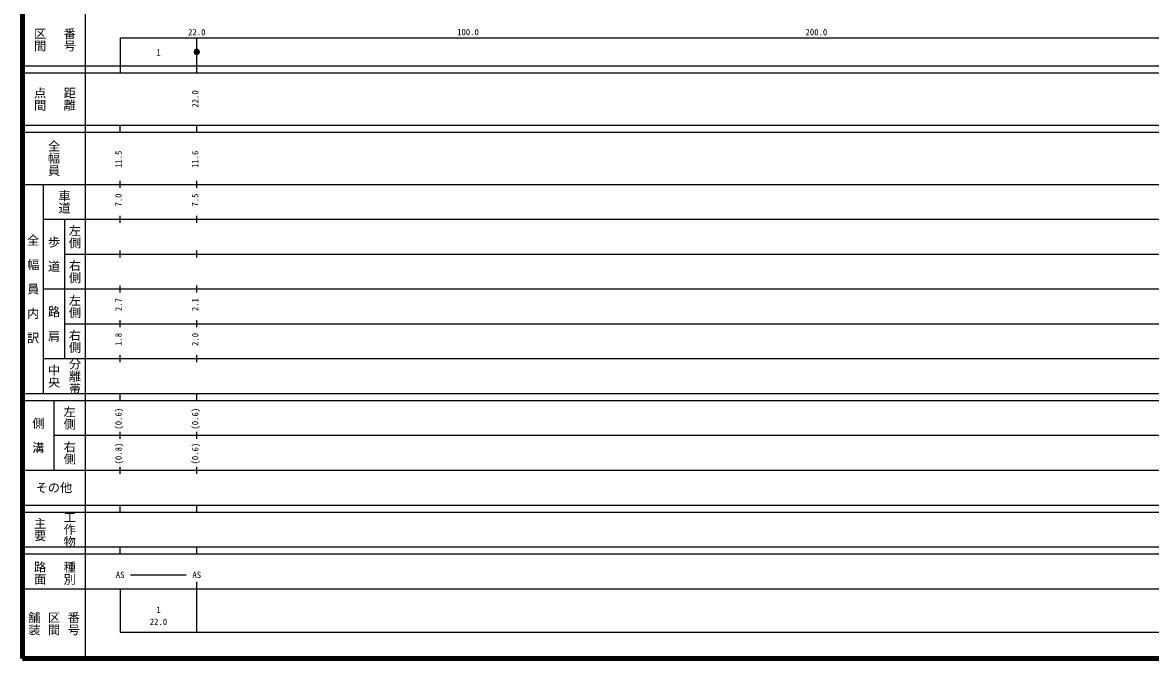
# Model space of a CAD drawing. Units: millimetres on the paper, enlarged 1000 times. Extents: x 40000 to 680000, y 20000 to 380000.
# Drawn here: x 40000 to 363711, y 20000 to 202409 of the extents above; entities that cross this region are included whole.
import ezdxf
from ezdxf.enums import TextEntityAlignment as Align

# ---------------------------------------------------------------- set-up
doc = ezdxf.new("R2010")
doc.units = ezdxf.units.MM
doc.header["$LTSCALE"] = 1000
doc.layers.add('M-TTL', color=2, linetype='Continuous', lineweight=140)
doc.layers.add('M-TTL-BAND', color=7, linetype='Continuous', lineweight=25)
doc.styles.add('@ＭＳ ゴシック', font='')
doc.styles.add('ＭＳ ゴシック', font='')
doc.styles.get('@ＭＳ ゴシック').set_extended_font_data('@MS Gothic')
doc.styles.get('ＭＳ ゴシック').set_extended_font_data('MS Gothic')

msp = doc.modelspace()

# ---------------------------------------------------------------- hatches: boundary and pattern name
at = {"layer": 'M-TTL-BAND'}
msp.add_hatch(color=256, dxfattribs=at).paths.add_polyline_path([(90750, 194000, 1), (89250, 194000, 1)])

# ---------------------------------------------------------------- linework, layer by layer
at = {"layer": 'M-TTL'}
for p, q in [((40000, 380000), (40000, 20000)), ((40000, 20000), (680000, 20000))]:
    msp.add_line(p, q, dxfattribs=at)
at = {"layer": 'M-TTL-BAND'}
for p, q in [((58000, 370000), (58000, 20000)), ((68000, 198000), (579000, 198000)), ((68000, 198000), (68000, 188000)), ((90000, 188000), (90000, 198000)), ((40000, 190000), (579000, 190000)), ((40000, 188000), (579000, 188000)), ((40000, 173000), (579000, 173000)), ((68000, 171000), (68000, 173000)), ((90000, 171000), (90000, 173000)), ((40000, 171000), (579000, 171000)), ((40000, 156000), (579000, 156000)), ((46000, 96000), (46000, 156000)), ((68000, 155000), (68000, 157000)), ((90000, 155000), (90000, 157000)), ((46000, 146000), (579000, 146000)), ((52000, 146000), (52000, 106000)), ((68000, 145000), (68000, 147000)), ((90000, 145000), (90000, 147000)), ((52000, 136000), (579000, 136000)), ((68000, 135000), (68000, 137000)), ((90000, 135000), (90000, 137000)), ((68000, 125000), (68000, 127000)), ((90000, 125000), (90000, 127000)), ((46000, 126000), (579000, 126000)), ((68000, 115000), (68000, 117000)), ((90000, 115000), (90000, 117000)), ((52000, 116000), (579000, 116000)), ((68000, 105000), (68000, 107000)), ((90000, 105000), (90000, 107000)), ((46000, 106000), (579000, 106000)), ((40000, 96000), (579000, 96000)), ((40000, 94000), (579000, 94000)), ((49000, 94000), (49000, 74000)), ((68000, 94000), (68000, 96000)), ((90000, 94000), (90000, 96000)), ((68000, 83000), (68000, 85000)), ((90000, 83000), (90000, 85000)), ((49000, 84000), (579000, 84000)), ((68000, 73000), (68000, 75000)), ((90000, 73000), (90000, 75000)), ((40000, 74000), (579000, 74000)), ((40000, 64000), (579000, 64000)), ((40000, 62000), (579000, 62000)), ((68000, 62000), (68000, 64000)), ((90000, 62000), (90000, 64000)), ((40000, 52000), (579000, 52000)), ((68000, 50000), (68000, 52000)), ((90000, 50000), (90000, 52000)), ((40000, 50000), (579000, 50000)), ((71000, 44000), (87000, 44000)), ((40000, 40000), (579000, 40000)), ((68000, 40000), (68000, 27500)), ((90000, 27500), (90000, 42000)), ((68000, 27500), (579000, 27500))]:
    msp.add_line(p, q, dxfattribs=at)
msp.add_lwpolyline([(90750, 194000, 1), (89250, 194000, 1)], format="xyb", close=True, dxfattribs=at)

# ---------------------------------------------------------------- texts
at = {"layer": 'M-TTL-BAND', "style": '@ＭＳ ゴシック'}
for s, p in [('番号', (53500, 197500)), ('区間', (45000, 197500)), ('点間', (45000, 180500)), ('距離', (53500, 180500)), ('全幅員', (49000, 163500)), ('車道', (52000, 151000)), ('左側', (55000, 141000)), ('全\u3000幅\u3000員\u3000内\u3000訳', (43000, 126000)), ('歩\u3000道', (49000, 136000)), ('右側', (55000, 131000)), ('左側', (55000, 121000)), ('路\u3000肩', (49000, 116000)), ('右側', (55000, 111000)), ('中央', (49000, 101000)), ('分離帯', (55000, 101000)), ('左側', (53500, 89000)), ('側\u3000溝', (44500, 84000)), ('右側', (53500, 79000)), ('工作物', (53500, 57000)), ('主要', (45000, 57000)), ('路面', (45000, 44500)), ('種別', (53500, 44500)), ('舗装', (43333, 30000)), ('区間', (49000, 30000)), ('番号', (54667, 30000))]:
    msp.add_text(s, height=2566, rotation=270, dxfattribs=at).set_placement(p, align=Align.MIDDLE_CENTER)
at = {"layer": 'M-TTL-BAND', "style": 'ＭＳ ゴシック'}
for s, p in [('22.0', (90000, 198195)), ('100.0', (167844, 198195)), ('200.0', (267844, 198195)), ('1', (79000, 192405)), ('AS', (68000, 42500)), ('AS', (90000, 42500)), ('1', (79000, 32523)), ('22.0', (79000, 29033))]:
    msp.add_text(s, height=1833, dxfattribs=at).set_placement(p, align=Align.BOTTOM_CENTER)
for s, p in [('22.0', (91000, 180500)), ('11.5', (69000, 163174)), ('11.6', (91000, 163174)), ('7.0', (69000, 151500)), ('7.5', (91000, 151500)), ('2.7', (69000, 121500)), ('2.1', (91000, 121500)), ('1.8', (69000, 111500)), ('2.0', (91000, 111500)), ('(0.6)', (69000, 88764)), ('(0.6)', (91000, 88764)), ('(0.8)', (69000, 78764)), ('(0.6)', (91000, 78764))]:
    msp.add_text(s, height=1833, rotation=90, dxfattribs=at).set_placement(p, align=Align.BOTTOM_CENTER)
msp.add_text('その他', height=2566, dxfattribs=at).set_placement((49000, 69000), align=Align.MIDDLE_CENTER)

doc.saveas('drawing.dxf')
